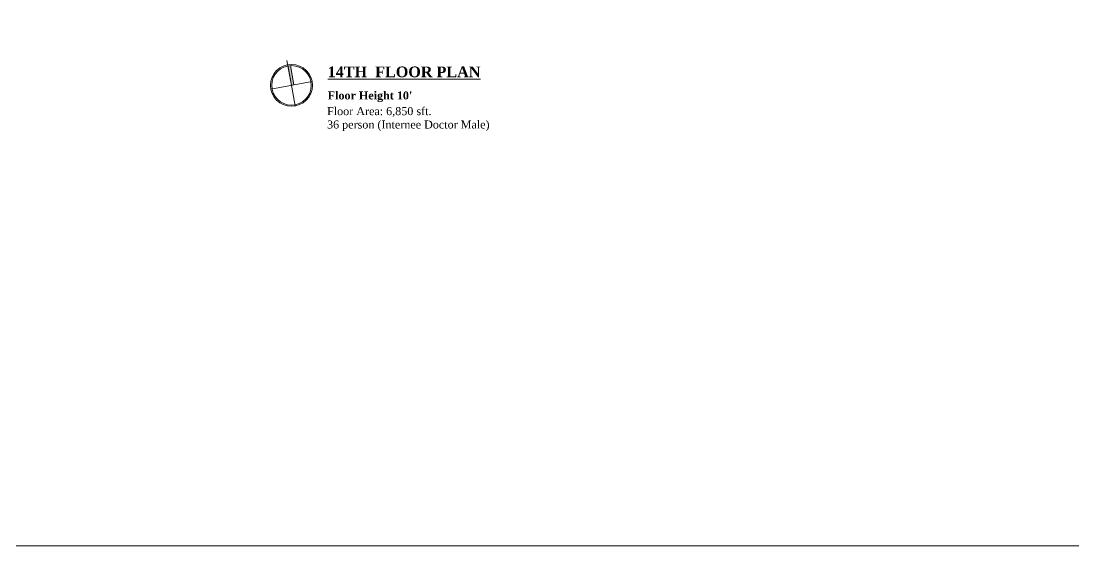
# Model space of a CAD drawing. Header units: feet. Extents: x 25261344 to 25389498, y 30010528 to 30074588.
# Drawn here: x 25384448 to 25386420, y 30071075 to 30072059 of the extents above; entities that cross this region are included whole.
import ezdxf

# ---------------------------------------------------------------- set-up
doc = ezdxf.new("R2010")
doc.units = ezdxf.units.FT
doc.header["$LTSCALE"] = 30
doc.header["$MEASUREMENT"] = 0
doc.layers.get('0').update_dxf_attribs({"lineweight": 5})
doc.layers.add('TITLE TEXT', color=7, linetype='Continuous', lineweight=18)
doc.styles.add('MtXpl_Times_New_Roma', font='timesbd.ttf')
doc.styles.get("Standard").update_dxf_attribs({"font": 'timesbd.ttf'})

msp = doc.modelspace()

# ---------------------------------------------------------------- hatches: boundary and pattern name
at = {"layer": 'TITLE TEXT'}
msp.add_hatch(color=256, dxfattribs=at).paths.add_polyline_path([(25384952.5, 30071975.6, 0.032487), (25384947.8, 30071975.1), (25384954.4, 30071938.7), (25384959.1, 30071939.6)])

# ---------------------------------------------------------------- linework, layer by layer
msp.add_lwpolyline([(25352085.2, 30073771.6), (25389498.3, 30073771.6), (25389498.3, 30071075.1), (25352085.2, 30071075.1)], close=True)
for p, q in [((25384954.4, 30071938.7), (25384945.9, 30071985.6)), ((25384961.4, 30071900.1), (25384947.4, 30071977.3)), ((25384959.1, 30071939.6), (25384952.5, 30071975.8)), ((25384915.8, 30071931.7), (25384993, 30071945.7))]:
    msp.add_line(p, q, dxfattribs=at)
for radius in [39.3, 37]:
    msp.add_circle((25384954.4, 30071938.7), radius, dxfattribs=at)

# ---------------------------------------------------------------- texts
at = {"layer": 'TITLE TEXT', "style": 'MtXpl_Times_New_Roma'}
for s, height, p in [('%%U14TH  FLOOR PLAN', 20, (25385022.2, 30071954)), ("Floor Height 10'", 15, (25385022.2, 30071912.3))]:
    msp.add_text(s, height=height, dxfattribs=at).set_placement(p)
at = {"layer": 'TITLE TEXT', "insert": (25385009.7, 30071897.8), "char_height": 15, "width": 364.802, "attachment_point": 1}
msp.add_mtext('{\\fTimes New Roman|b0|i0|c0|p18;  Floor Area: 6,850 sft.\\P  36 person (Internee Doctor Male)}', dxfattribs=at)

doc.saveas('drawing.dxf')
